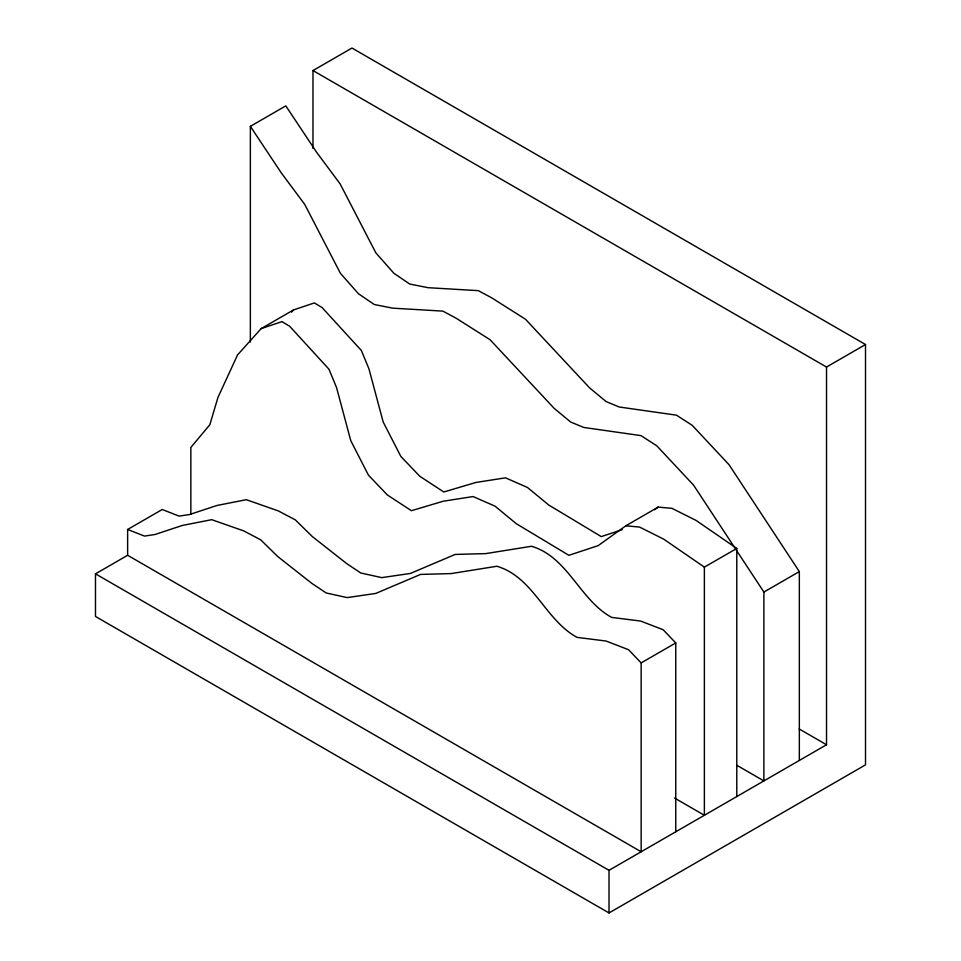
<?xml version="1.0" encoding="UTF-8"?>
<svg xmlns="http://www.w3.org/2000/svg" width="961" height="961" viewBox="0 0 961 961"><rect width="100%" height="100%" fill="white"/><g stroke="black" fill="none" stroke-linecap="round" stroke-linejoin="round"><path stroke-width="1.44" d="M622.199 529.691L601.274 536.61L548.707 505.005L527.493 487.503L505.51 477.833L475.743 482.494L443.802 491.996L419.753 476.248L400.821 456.403L383.163 421.963L368.976 368.928L361.384 350.513L322.055 307.532L314.343 302.931L293.549 309.922L261.152 328.626L237.559 354.921L217.991 397.325L209.822 424.762L190.843 447.454L190.843 514.315M291.591 312.109L293.549 309.922M736.787 796.549L736.787 548.431L696.04 520.406L671.943 508.345L658.189 507.108L625.779 525.823L598.174 545.632L568.864 555.314L516.309 523.709L495.095 506.207L473.1 496.549L443.333 501.198L411.404 510.699L387.343 494.951L368.411 475.118L350.765 440.667L336.578 387.631L328.974 369.216L289.657 326.247L281.945 321.635L261.152 328.626M654.585 509.702L658.189 507.108M312.986 148.499L312.986 70.561L351.978 48.05L865.513 344.531L865.513 764.86L609.022 912.95L95.487 616.469L95.487 573.837L127.633 555.278L641.155 851.758L641.155 662.91L628.566 649.72L606.103 641.047L577.044 637.371C545.043 619.905 533.499 577.117 496.933 566.245L451.129 573.585L420.558 574.414L375.787 593.43L347.149 597.61L326.151 592.961L311.857 583.387L277.705 556.515L260.719 539.842L243.734 530.904L211.696 519.673L182.374 525.451L154.877 534.532L144.474 536.082L127.633 529.487L127.633 555.278M250.365 342.092L250.365 126.347L285.801 105.878L316.698 152.391L340.17 183.959L375.859 252.875L393.938 273.32L409.758 284.06L428.077 287.687L478.302 290.654L491.539 297.73L525.487 319.244L589.658 387.944L606.127 401.578L619.196 406.996L676.436 415.164L692.196 425.303L728.991 464.643L799.336 571.591L799.336 760.439M127.633 529.487L162.229 509.498L179.07 516.105L189.473 514.555L216.97 505.474L246.304 499.696L278.342 510.928L295.315 519.865L312.301 536.538L346.453 563.41L360.747 572.984L381.745 577.633L410.383 573.453L455.166 554.437L485.725 553.608L531.541 546.268C568.095 557.14 579.651 599.928 611.652 617.394L640.699 621.07L663.162 629.743L675.763 642.933L675.763 831.782M312.986 70.561L826.52 367.042L865.513 344.531M674.478 798.002L704.377 815.264L704.377 567.134L736.787 548.431M641.155 662.91L675.763 642.933M736.594 765.136L763.887 780.909L763.887 592.048L799.336 571.591M95.487 573.837L609.022 870.318L826.52 744.751L826.52 367.042M625.779 525.823L639.533 527.06L663.631 539.109L704.377 567.134M799.216 728.979L826.52 744.751M250.365 126.347L281.261 172.848L304.733 204.417L340.422 273.332L358.501 293.79L374.322 304.517L392.641 308.157L442.853 311.112L456.103 318.187L490.05 339.701L554.209 408.401L570.678 422.035L583.747 427.453L640.999 435.621L656.747 445.772L693.542 485.101L763.887 592.048M609.022 870.318L609.022 912.95"/></g></svg>
